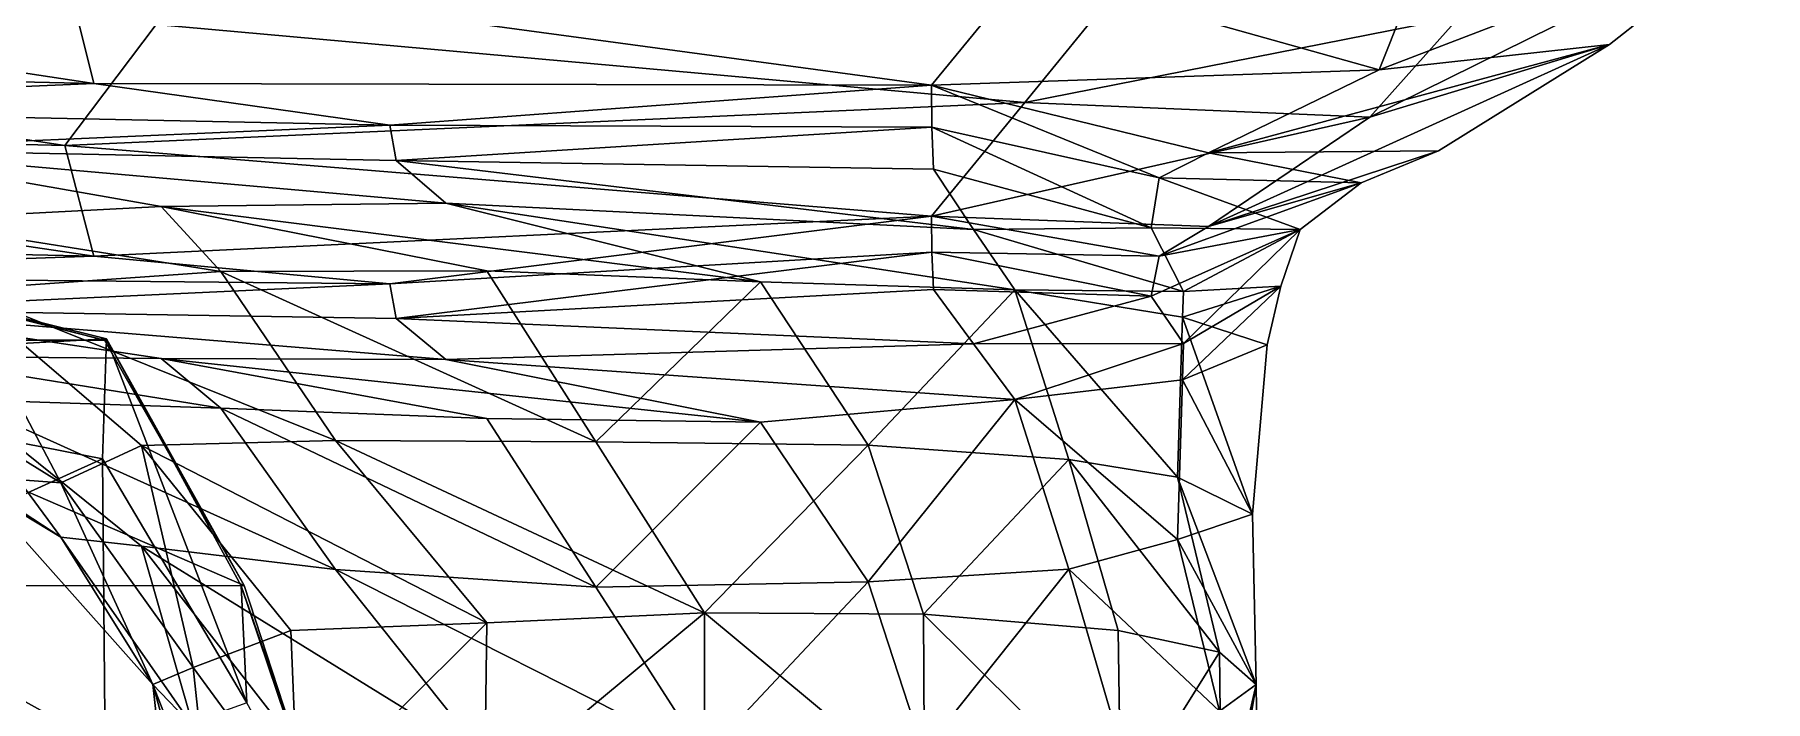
# Model space of a CAD drawing. Extents: x -114 to 115, y -117 to 399.
# Drawn here: x 53.06 to 79.64, y 136.41 to 146.65 of the extents above; entities that cross this region are included whole.
import ezdxf

# ---------------------------------------------------------------- set-up
doc = ezdxf.new("R2010")
doc.units = 0

msp = doc.modelspace()

# ---------------------------------------------------------------- linework, layer by layer
for points in [[(73.703163, 146.112457, -125.166725), (68.274048, 147.63942, -121.978493), (74.804115, 148.879181, -124.857788)], [(73.703163, 146.112457, -125.166725), (74.804115, 148.879181, -124.857788), (79.635635, 148.389862, -128.080322)], [(73.564056, 145.387512, -130.199066), (79.635635, 148.389862, -128.080322), (74.936974, 146.927841, -130.516663)], [(73.564056, 145.387512, -130.199066), (77.241821, 146.500732, -127.696281), (79.635635, 148.389862, -128.080322)], [(73.703163, 146.112457, -125.166725), (79.635635, 148.389862, -128.080322), (77.241821, 146.500732, -127.696281)], [(53.966591, 145.905304, -119.88726), (40.774384, 146.199875, -119.91272), (40.320728, 147.978424, -120.099396)], [(53.966591, 145.905304, -119.88726), (40.320728, 147.978424, -120.099396), (53.52618, 147.680511, -119.970215)], [(66.829849, 145.875336, -121.753296), (53.52618, 147.680511, -119.970215), (68.274048, 147.63942, -121.978493)], [(66.829849, 145.875336, -121.753296), (53.966591, 145.905304, -119.88726), (53.52618, 147.680511, -119.970215)], [(66.829849, 145.875336, -121.753296), (68.274048, 147.63942, -121.978493), (73.703163, 146.112457, -125.166725)], [(68.265808, 145.609558, -133.53125), (69.69339, 147.367432, -133.878906), (54.922718, 146.809982, -135.680161)], [(68.265808, 145.609558, -133.53125), (74.936974, 146.927841, -130.516663), (69.69339, 147.367432, -133.878906)], [(53.524578, 144.951553, -135.43045), (39.866669, 147.026611, -135.811768), (40.320316, 145.279922, -135.416885)], [(53.524578, 144.951553, -135.43045), (54.922718, 146.809982, -135.680161), (39.866669, 147.026611, -135.811768)], [(53.524578, 144.951553, -135.43045), (68.265808, 145.609558, -133.53125), (54.922718, 146.809982, -135.680161)], [(73.564056, 145.387512, -130.199066), (74.936974, 146.927841, -130.516663), (68.265808, 145.609558, -133.53125)], [(71.082199, 144.83934, -124.140816), (77.241821, 146.500732, -127.696281), (74.614182, 144.869171, -127.459534)], [(71.082199, 144.83934, -124.140816), (73.703163, 146.112457, -125.166725), (77.241821, 146.500732, -127.696281)], [(71.082207, 143.70607, -130.567917), (74.614182, 144.869171, -127.459534), (77.241821, 146.500732, -127.696281)], [(71.082207, 143.70607, -130.567917), (77.241821, 146.500732, -127.696281), (73.564056, 145.387512, -130.199066)], [(45.380577, 145.53566, -120.020958), (40.774384, 146.199875, -119.91272), (53.966591, 145.905304, -119.88726)], [(71.082199, 144.83934, -124.140816), (66.829849, 145.875336, -121.753296), (73.703163, 146.112457, -125.166725)], [(58.513596, 145.261215, -120.413147), (45.380577, 145.53566, -120.020958), (53.966591, 145.905304, -119.88726)], [(58.513596, 145.261215, -120.413147), (53.966591, 145.905304, -119.88726), (66.829849, 145.875336, -121.753296)], [(66.83448, 145.233353, -121.903503), (58.513596, 145.261215, -120.413147), (66.829849, 145.875336, -121.753296)], [(70.327171, 144.455261, -123.862251), (66.83448, 145.233353, -121.903503), (66.829849, 145.875336, -121.753296)], [(70.327171, 144.455261, -123.862251), (66.829849, 145.875336, -121.753296), (71.082199, 144.83934, -124.140816)], [(49.984268, 144.895813, -120.253967), (45.380577, 145.53566, -120.020958), (58.513596, 145.261215, -120.413147)], [(66.829865, 143.863007, -133.165771), (68.265808, 145.609558, -133.53125), (53.524578, 144.951553, -135.43045)], [(66.829865, 143.863007, -133.165771), (73.564056, 145.387512, -130.199066), (68.265808, 145.609558, -133.53125)], [(71.082207, 143.70607, -130.567917), (73.564056, 145.387512, -130.199066), (66.829865, 143.863007, -133.165771)], [(53.966599, 143.25296, -134.929489), (40.320316, 145.279922, -135.416885), (40.774387, 143.538483, -135.006287)], [(53.966599, 143.25296, -134.929489), (53.524578, 144.951553, -135.43045), (40.320316, 145.279922, -135.416885)], [(58.61187, 144.719559, -120.343811), (49.984268, 144.895813, -120.253967), (58.513596, 145.261215, -120.413147)], [(58.61187, 144.719559, -120.343811), (58.513596, 145.261215, -120.413147), (66.83448, 145.233353, -121.903503)], [(66.86351, 144.587555, -122.002197), (58.61187, 144.719559, -120.343811), (66.83448, 145.233353, -121.903503)], [(70.203613, 143.684494, -124.178574), (66.86351, 144.587555, -122.002197), (66.83448, 145.233353, -121.903503)], [(70.203613, 143.684494, -124.178574), (66.83448, 145.233353, -121.903503), (70.327171, 144.455261, -123.862251)], [(50.96265, 143.804443, -121.156349), (49.984268, 144.895813, -120.253967), (54.999607, 144.013443, -120.487648)], [(59.374512, 144.06427, -120.291382), (49.984268, 144.895813, -120.253967), (58.61187, 144.719559, -120.343811)], [(54.999607, 144.013443, -120.487648), (49.984268, 144.895813, -120.253967), (59.374512, 144.06427, -120.291382)], [(53.966599, 143.25296, -134.929489), (66.829865, 143.863007, -133.165771), (53.524578, 144.951553, -135.43045)], [(73.42691, 144.375153, -127.372437), (71.082199, 144.83934, -124.140816), (74.614182, 144.869171, -127.459534)], [(71.082207, 143.70607, -130.567917), (73.42691, 144.375153, -127.372437), (74.614182, 144.869171, -127.459534)], [(67.473991, 143.658371, -122.112434), (58.61187, 144.719559, -120.343811), (66.86351, 144.587555, -122.002197)], [(67.473991, 143.658371, -122.112434), (59.374512, 144.06427, -120.291382), (58.61187, 144.719559, -120.343811)], [(67.473991, 143.658371, -122.112434), (66.86351, 144.587555, -122.002197), (70.203613, 143.684494, -124.178574)], [(73.42691, 144.375153, -127.372437), (70.327171, 144.455261, -123.862251), (71.082199, 144.83934, -124.140816)], [(72.489914, 143.662796, -127.246826), (70.203613, 143.684494, -124.178574), (70.327171, 144.455261, -123.862251)], [(72.489914, 143.662796, -127.246826), (70.327171, 144.455261, -123.862251), (73.42691, 144.375153, -127.372437)], [(70.327179, 143.249878, -130.698318), (72.489914, 143.662796, -127.246826), (73.42691, 144.375153, -127.372437)], [(70.327179, 143.249878, -130.698318), (73.42691, 144.375153, -127.372437), (71.082207, 143.70607, -130.567917)], [(64.202942, 142.85788, -120.790024), (54.999607, 144.013443, -120.487648), (59.374512, 144.06427, -120.291382)], [(68.111328, 142.733505, -122.151245), (59.374512, 144.06427, -120.291382), (67.473991, 143.658371, -122.112434)], [(68.111328, 142.733505, -122.151245), (64.202942, 142.85788, -120.790024), (59.374512, 144.06427, -120.291382)], [(46.754776, 143.845245, -120.311386), (54.131943, 141.959671, -121.280869), (46.726192, 143.826736, -114.510742)], [(54.131943, 141.959671, -121.280869), (54.160522, 141.97818, -115.336212), (46.726192, 143.826736, -114.510742)], [(46.783356, 141.578674, -110.004196), (46.726192, 143.826736, -114.510742), (54.160522, 141.97818, -115.336212)], [(54.131943, 141.959671, -121.280869), (46.754776, 143.845245, -120.311386), (47.568054, 141.959671, -125.676163)], [(55.916416, 143.015427, -120.998444), (50.96265, 143.804443, -121.156349), (54.999607, 144.013443, -120.487648)], [(51.898659, 142.733505, -122.151245), (50.96265, 143.804443, -121.156349), (55.916416, 143.015427, -120.998444)], [(58.513599, 142.827576, -134.215042), (66.829865, 143.863007, -133.165771), (53.966599, 143.25296, -134.929489)], [(55.916416, 143.015427, -120.998444), (54.999607, 144.013443, -120.487648), (60.005001, 143.025482, -120.495361)], [(64.202942, 142.85788, -120.790024), (60.005001, 143.025482, -120.495361), (54.999607, 144.013443, -120.487648)], [(58.513599, 142.827576, -134.215042), (66.834496, 143.311111, -132.805069), (66.829865, 143.863007, -133.165771)], [(70.327179, 143.249878, -130.698318), (71.082207, 143.70607, -130.567917), (66.829865, 143.863007, -133.165771)], [(70.327179, 143.249878, -130.698318), (66.829865, 143.863007, -133.165771), (66.834496, 143.311111, -132.805069)], [(45.380577, 142.951355, -134.677414), (53.966599, 143.25296, -134.929489), (40.774387, 143.538483, -135.006287)], [(70.700615, 142.707581, -124.737656), (67.473991, 143.658371, -122.112434), (70.203613, 143.684494, -124.178574)], [(70.700615, 142.707581, -124.737656), (68.111328, 142.733505, -122.151245), (67.473991, 143.658371, -122.112434)], [(70.700615, 142.707581, -124.737656), (70.203613, 143.684494, -124.178574), (72.489914, 143.662796, -127.246826)], [(70.203613, 142.633789, -130.137466), (72.489914, 143.662796, -127.246826), (70.327179, 143.249878, -130.698318)], [(70.700615, 141.906998, -129.277954), (72.489914, 143.662796, -127.246826), (70.203613, 142.633789, -130.137466)], [(70.700615, 142.707581, -124.737656), (72.489914, 143.662796, -127.246826), (72.192665, 142.787552, -127.092468)], [(70.700615, 141.906998, -129.277954), (72.192665, 142.787552, -127.092468), (72.489914, 143.662796, -127.246826)], [(58.513599, 142.827576, -134.215042), (53.966599, 143.25296, -134.929489), (45.380577, 142.951355, -134.677414)], [(58.61187, 142.294876, -134.09494), (66.834496, 143.311111, -132.805069), (58.513599, 142.827576, -134.215042)], [(58.61187, 142.294876, -134.09494), (66.86351, 142.738022, -132.491455), (66.834496, 143.311111, -132.805069)], [(70.203613, 142.633789, -130.137466), (66.834496, 143.311111, -132.805069), (66.86351, 142.738022, -132.491455)], [(70.203613, 142.633789, -130.137466), (70.327179, 143.249878, -130.698318), (66.834496, 143.311111, -132.805069)], [(57.679482, 140.417297, -120.881706), (51.898659, 142.733505, -122.151245), (55.916416, 143.015427, -120.998444)], [(61.675064, 140.396133, -120.156906), (55.916416, 143.015427, -120.998444), (60.005001, 143.025482, -120.495361)], [(61.675064, 140.396133, -120.156906), (57.679482, 140.417297, -120.881706), (55.916416, 143.015427, -120.998444)], [(61.675064, 140.396133, -120.156906), (60.005001, 143.025482, -120.495361), (64.202942, 142.85788, -120.790024)], [(49.984268, 142.429779, -134.239624), (58.513599, 142.827576, -134.215042), (45.380577, 142.951355, -134.677414)], [(53.461792, 139.766556, -124.127159), (49.834846, 142.010651, -124.374878), (51.898659, 142.733505, -122.151245)], [(58.61187, 142.294876, -134.09494), (58.513599, 142.827576, -134.215042), (49.984268, 142.429779, -134.239624)], [(54.700035, 140.343994, -122.141869), (51.898659, 142.733505, -122.151245), (57.679482, 140.417297, -120.881706)], [(53.461792, 139.766556, -124.127159), (51.898659, 142.733505, -122.151245), (54.700035, 140.343994, -122.141869)], [(67.473991, 141.902573, -132.070038), (66.86351, 142.738022, -132.491455), (58.61187, 142.294876, -134.09494)], [(65.856369, 140.344711, -120.534225), (61.675064, 140.396133, -120.156906), (64.202942, 142.85788, -120.790024)], [(65.856369, 140.344711, -120.534225), (64.202942, 142.85788, -120.790024), (68.111328, 142.733505, -122.151245)], [(68.937508, 140.128571, -121.700409), (65.856369, 140.344711, -120.534225), (68.111328, 142.733505, -122.151245)], [(67.473991, 141.902573, -132.070038), (70.203613, 142.633789, -130.137466), (66.86351, 142.738022, -132.491455)], [(70.686157, 142.314224, -124.18512), (68.111328, 142.733505, -122.151245), (70.700615, 142.707581, -124.737656)], [(70.606323, 139.855972, -123.773071), (68.937508, 140.128571, -121.700409), (68.111328, 142.733505, -122.151245)], [(70.606323, 139.855972, -123.773071), (68.111328, 142.733505, -122.151245), (70.686157, 142.314224, -124.18512)], [(71.983154, 141.890137, -126.934204), (70.686157, 142.314224, -124.18512), (72.192665, 142.787552, -127.092468)], [(70.686157, 142.314224, -124.18512), (70.700615, 142.707581, -124.737656), (72.192665, 142.787552, -127.092468)], [(70.686165, 141.348404, -129.662567), (71.983154, 141.890137, -126.934204), (72.192665, 142.787552, -127.092468)], [(70.686165, 141.348404, -129.662567), (72.192665, 142.787552, -127.092468), (70.700615, 141.906998, -129.277954)], [(67.473991, 141.902573, -132.070038), (70.700615, 141.906998, -129.277954), (70.203613, 142.633789, -130.137466)], [(54.999607, 141.680542, -133.718262), (49.984268, 142.429779, -134.239624), (50.96265, 141.712845, -133.018402)], [(59.374516, 141.661163, -133.920074), (49.984268, 142.429779, -134.239624), (54.999607, 141.680542, -133.718262)], [(59.374516, 141.661163, -133.920074), (58.61187, 142.294876, -134.09494), (49.984268, 142.429779, -134.239624)], [(59.374516, 141.661163, -133.920074), (67.473991, 141.902573, -132.070038), (58.61187, 142.294876, -134.09494)], [(71.757858, 139.286987, -126.47522), (70.606323, 139.855972, -123.773071), (70.686157, 142.314224, -124.18512)], [(71.757858, 139.286987, -126.47522), (70.686157, 142.314224, -124.18512), (71.983154, 141.890137, -126.934204)], [(54.160522, 141.97818, -115.336212), (54.103363, 140.139008, -111.117676), (46.783356, 141.578674, -110.004196)], [(47.568054, 141.959671, -125.676163), (49.709476, 138.187988, -130.263336), (56.277596, 138.189056, -125.877762)], [(54.131943, 141.959671, -121.280869), (47.568054, 141.959671, -125.676163), (56.277596, 138.189056, -125.877762)], [(53.461792, 139.766556, -124.127159), (52.015751, 139.876877, -126.579239), (49.834846, 142.010651, -124.374878)], [(54.103363, 140.139008, -111.117676), (54.160522, 141.97818, -115.336212), (56.318043, 136.388763, -115.63208)], [(54.160522, 141.97818, -115.336212), (54.131943, 141.959671, -121.280869), (56.277596, 138.189056, -125.877762)], [(56.277596, 138.189056, -125.877762), (56.232914, 138.186127, -120.00589), (54.160522, 141.97818, -115.336212)], [(54.160522, 141.97818, -115.336212), (56.232914, 138.186127, -120.00589), (56.318043, 136.388763, -115.63208)], [(55.916416, 140.917404, -132.896927), (50.96265, 141.712845, -133.018402), (51.898659, 141.046768, -131.717224)], [(55.916416, 140.917404, -132.896927), (54.999607, 141.680542, -133.718262), (50.96265, 141.712845, -133.018402)], [(60.005001, 140.754791, -133.373108), (54.999607, 141.680542, -133.718262), (55.916416, 140.917404, -132.896927)], [(64.202942, 140.698074, -133.038895), (54.999607, 141.680542, -133.718262), (60.005001, 140.754791, -133.373108)], [(64.202942, 140.698074, -133.038895), (59.374516, 141.661163, -133.920074), (54.999607, 141.680542, -133.718262)], [(68.111328, 141.046768, -131.717224), (67.473991, 141.902573, -132.070038), (59.374516, 141.661163, -133.920074)], [(64.202942, 140.698074, -133.038895), (68.111328, 141.046768, -131.717224), (59.374516, 141.661163, -133.920074)], [(68.111328, 141.046768, -131.717224), (70.700615, 141.906998, -129.277954), (67.473991, 141.902573, -132.070038)], [(68.111328, 141.046768, -131.717224), (70.686165, 141.348404, -129.662567), (70.700615, 141.906998, -129.277954)], [(71.757858, 139.286987, -126.47522), (71.983154, 141.890137, -126.934204), (70.686165, 141.348404, -129.662567)], [(46.783356, 141.578674, -110.004196), (54.103363, 140.139008, -111.117676), (46.590565, 136.73233, -107.454117)], [(53.461792, 138.934555, -128.845734), (51.898659, 141.046768, -131.717224), (49.834846, 141.128036, -129.380432)], [(53.461792, 138.934555, -128.845734), (49.834846, 141.128036, -129.380432), (52.015751, 139.876877, -126.579239)], [(70.606323, 138.897476, -129.209045), (70.686165, 141.348404, -129.662567), (68.111328, 141.046768, -131.717224)], [(70.606323, 138.897476, -129.209045), (71.757858, 139.286987, -126.47522), (70.686165, 141.348404, -129.662567)], [(54.700035, 138.798141, -130.908798), (51.898659, 141.046768, -131.717224), (53.461792, 138.934555, -128.845734)], [(57.679485, 138.436035, -132.118027), (55.916416, 140.917404, -132.896927), (51.898659, 141.046768, -131.717224)], [(57.679485, 138.436035, -132.118027), (51.898659, 141.046768, -131.717224), (54.700035, 138.798141, -130.908798)], [(61.675064, 138.168259, -132.791885), (60.005001, 140.754791, -133.373108), (55.916416, 140.917404, -132.896927)], [(61.675064, 138.168259, -132.791885), (55.916416, 140.917404, -132.896927), (57.679485, 138.436035, -132.118027)], [(65.856369, 138.248993, -132.419724), (68.111328, 141.046768, -131.717224), (64.202942, 140.698074, -133.038895)], [(65.856369, 138.248993, -132.419724), (68.937508, 138.444733, -131.249939), (68.111328, 141.046768, -131.717224)], [(68.937508, 138.444733, -131.249939), (70.606323, 138.897476, -129.209045), (68.111328, 141.046768, -131.717224)], [(61.675064, 138.168259, -132.791885), (64.202942, 140.698074, -133.038895), (60.005001, 140.754791, -133.373108)], [(61.675064, 138.168259, -132.791885), (65.856369, 138.248993, -132.419724), (64.202942, 140.698074, -133.038895)], [(55.493145, 136.930832, -123.416878), (53.461792, 139.766556, -124.127159), (54.700035, 140.343994, -122.141869)], [(60.004295, 137.618393, -120.046616), (54.700035, 140.343994, -122.141869), (57.679482, 140.417297, -120.881706)], [(56.993484, 137.497742, -121.323242), (54.700035, 140.343994, -122.141869), (60.004295, 137.618393, -120.046616)], [(55.493145, 136.930832, -123.416878), (54.700035, 140.343994, -122.141869), (56.993484, 137.497742, -121.323242)], [(60.004295, 137.618393, -120.046616), (57.679482, 140.417297, -120.881706), (63.345238, 137.773438, -119.759705)], [(63.345238, 137.773438, -119.759705), (57.679482, 140.417297, -120.881706), (61.675064, 140.396133, -120.156906)], [(63.345238, 137.773438, -119.759705), (61.675064, 140.396133, -120.156906), (65.856369, 140.344711, -120.534225)], [(66.709587, 137.749451, -120.033234), (63.345238, 137.773438, -119.759705), (65.856369, 140.344711, -120.534225)], [(66.709587, 137.749451, -120.033234), (65.856369, 140.344711, -120.534225), (68.937508, 140.128571, -121.700409)], [(54.103363, 140.139008, -111.117676), (54.142281, 135.603607, -108.178726), (46.590565, 136.73233, -107.454117)], [(54.142281, 135.603607, -108.178726), (54.103363, 140.139008, -111.117676), (56.318043, 136.388763, -115.63208)], [(69.696991, 137.497742, -121.323242), (66.709587, 137.749451, -120.033234), (68.937508, 140.128571, -121.700409)], [(71.253365, 137.167084, -123.446701), (69.696991, 137.497742, -121.323242), (68.937508, 140.128571, -121.700409)], [(71.253365, 137.167084, -123.446701), (68.937508, 140.128571, -121.700409), (70.606323, 139.855972, -123.773071)], [(54.876236, 136.670654, -126.013916), (52.015751, 139.876877, -126.579239), (53.461792, 139.766556, -124.127159)], [(54.876236, 136.670654, -126.013916), (53.461792, 138.934555, -128.845734), (52.015751, 139.876877, -126.579239)], [(71.81424, 136.670654, -126.013916), (71.253365, 137.167084, -123.446701), (70.606323, 139.855972, -123.773071)], [(71.81424, 136.670654, -126.013916), (70.606323, 139.855972, -123.773071), (71.757858, 139.286987, -126.47522)], [(54.876236, 136.670654, -126.013916), (53.461792, 139.766556, -124.127159), (55.493145, 136.930832, -123.416878)], [(71.81424, 136.670654, -126.013916), (71.757858, 139.286987, -126.47522), (70.606323, 138.897476, -129.209045)], [(55.493141, 136.026901, -128.54332), (53.461792, 138.934555, -128.845734), (54.876236, 136.670654, -126.013916)], [(55.493141, 136.026901, -128.54332), (54.700035, 138.798141, -130.908798), (53.461792, 138.934555, -128.845734)], [(56.993484, 135.843567, -130.70459), (54.700035, 138.798141, -130.908798), (55.493141, 136.026901, -128.54332)], [(60.004299, 135.520309, -131.94548), (54.700035, 138.798141, -130.908798), (56.993484, 135.843567, -130.70459)], [(60.004299, 135.520309, -131.94548), (57.679485, 138.436035, -132.118027), (54.700035, 138.798141, -130.908798)], [(71.253365, 136.259109, -128.5961), (70.606323, 138.897476, -129.209045), (68.937508, 138.444733, -131.249939)], [(71.253365, 136.259109, -128.5961), (71.81424, 136.670654, -126.013916), (70.606323, 138.897476, -129.209045)], [(63.345242, 135.567871, -132.268127), (61.675064, 138.168259, -132.791885), (57.679485, 138.436035, -132.118027)], [(60.004299, 135.520309, -131.94548), (63.345242, 135.567871, -132.268127), (57.679485, 138.436035, -132.118027)], [(63.345242, 135.567871, -132.268127), (65.856369, 138.248993, -132.419724), (61.675064, 138.168259, -132.791885)], [(63.345242, 135.567871, -132.268127), (66.709587, 135.638885, -132.002884), (65.856369, 138.248993, -132.419724)], [(66.709587, 135.638885, -132.002884), (68.937508, 138.444733, -131.249939), (65.856369, 138.248993, -132.419724)], [(66.709587, 135.638885, -132.002884), (69.696991, 135.843567, -130.70459), (68.937508, 138.444733, -131.249939)], [(69.696991, 135.843567, -130.70459), (71.253365, 136.259109, -128.5961), (68.937508, 138.444733, -131.249939)], [(49.709476, 138.187988, -130.263336), (57.737427, 133.726685, -129.004471), (56.277596, 138.189056, -125.877762)], [(49.709476, 138.187988, -130.263336), (50.824669, 133.727753, -133.590393), (57.737427, 133.726685, -129.004471)], [(56.277596, 138.189056, -125.877762), (57.737427, 133.726685, -129.004471), (56.232914, 138.186127, -120.00589)], [(57.737427, 133.726685, -129.004471), (57.782104, 133.729614, -123.131058), (56.232914, 138.186127, -120.00589)], [(56.232914, 138.186127, -120.00589), (57.782104, 133.729614, -123.131058), (56.318043, 136.388763, -115.63208)], [(59.969086, 134.958984, -119.571411), (63.345238, 137.773438, -119.759705), (63.345219, 134.996933, -119.304794)], [(59.969086, 134.958984, -119.571411), (60.004295, 137.618393, -120.046616), (63.345238, 137.773438, -119.759705)], [(66.721565, 134.958939, -119.573204), (63.345219, 134.996933, -119.304794), (63.345238, 137.773438, -119.759705)], [(66.721565, 134.958939, -119.573204), (63.345238, 137.773438, -119.759705), (66.709587, 137.749451, -120.033234)], [(69.740227, 134.738174, -120.782021), (66.709587, 137.749451, -120.033234), (69.696991, 137.497742, -121.323242)], [(69.740227, 134.738174, -120.782021), (66.721565, 134.958939, -119.573204), (66.709587, 137.749451, -120.033234)], [(57.103722, 134.727859, -120.974319), (55.493145, 136.930832, -123.416878), (56.993484, 137.497742, -121.323242)], [(57.103722, 134.727859, -120.974319), (56.993484, 137.497742, -121.323242), (60.004295, 137.618393, -120.046616)], [(57.103722, 134.727859, -120.974319), (60.004295, 137.618393, -120.046616), (59.969086, 134.958984, -119.571411)], [(69.740227, 134.738174, -120.782021), (69.696991, 137.497742, -121.323242), (71.253365, 137.167084, -123.446701)], [(71.283035, 134.355942, -122.948944), (69.740227, 134.738174, -120.782021), (71.253365, 137.167084, -123.446701)], [(71.283035, 134.355942, -122.948944), (71.253365, 137.167084, -123.446701), (71.81424, 136.670654, -126.013916)], [(55.763084, 134.389084, -122.988556), (54.876236, 136.670654, -126.013916), (55.493145, 136.930832, -123.416878)], [(55.763084, 134.389084, -122.988556), (55.493145, 136.930832, -123.416878), (57.103722, 134.727859, -120.974319)], [(45.90633, 135.453674, -102.111938), (46.590565, 136.73233, -107.454117), (54.142281, 135.603607, -108.178726)], [(55.173733, 133.962387, -125.536362), (54.876236, 136.670654, -126.013916), (55.763084, 134.389084, -122.988556)], [(55.763084, 133.491943, -128.076477), (54.876236, 136.670654, -126.013916), (55.173733, 133.962387, -125.536362)], [(55.763084, 133.491943, -128.076477), (55.493141, 136.026901, -128.54332), (54.876236, 136.670654, -126.013916)], [(71.283035, 133.44725, -128.102371), (71.81424, 136.670654, -126.013916), (71.253365, 136.259109, -128.5961)], [(71.850494, 133.900986, -125.525528), (71.283035, 134.355942, -122.948944), (71.81424, 136.670654, -126.013916)], [(71.283035, 133.44725, -128.102371), (71.850494, 133.900986, -125.525528), (71.81424, 136.670654, -126.013916)]]:
    msp.add_3dface(points)

doc.saveas('drawing.dxf')
